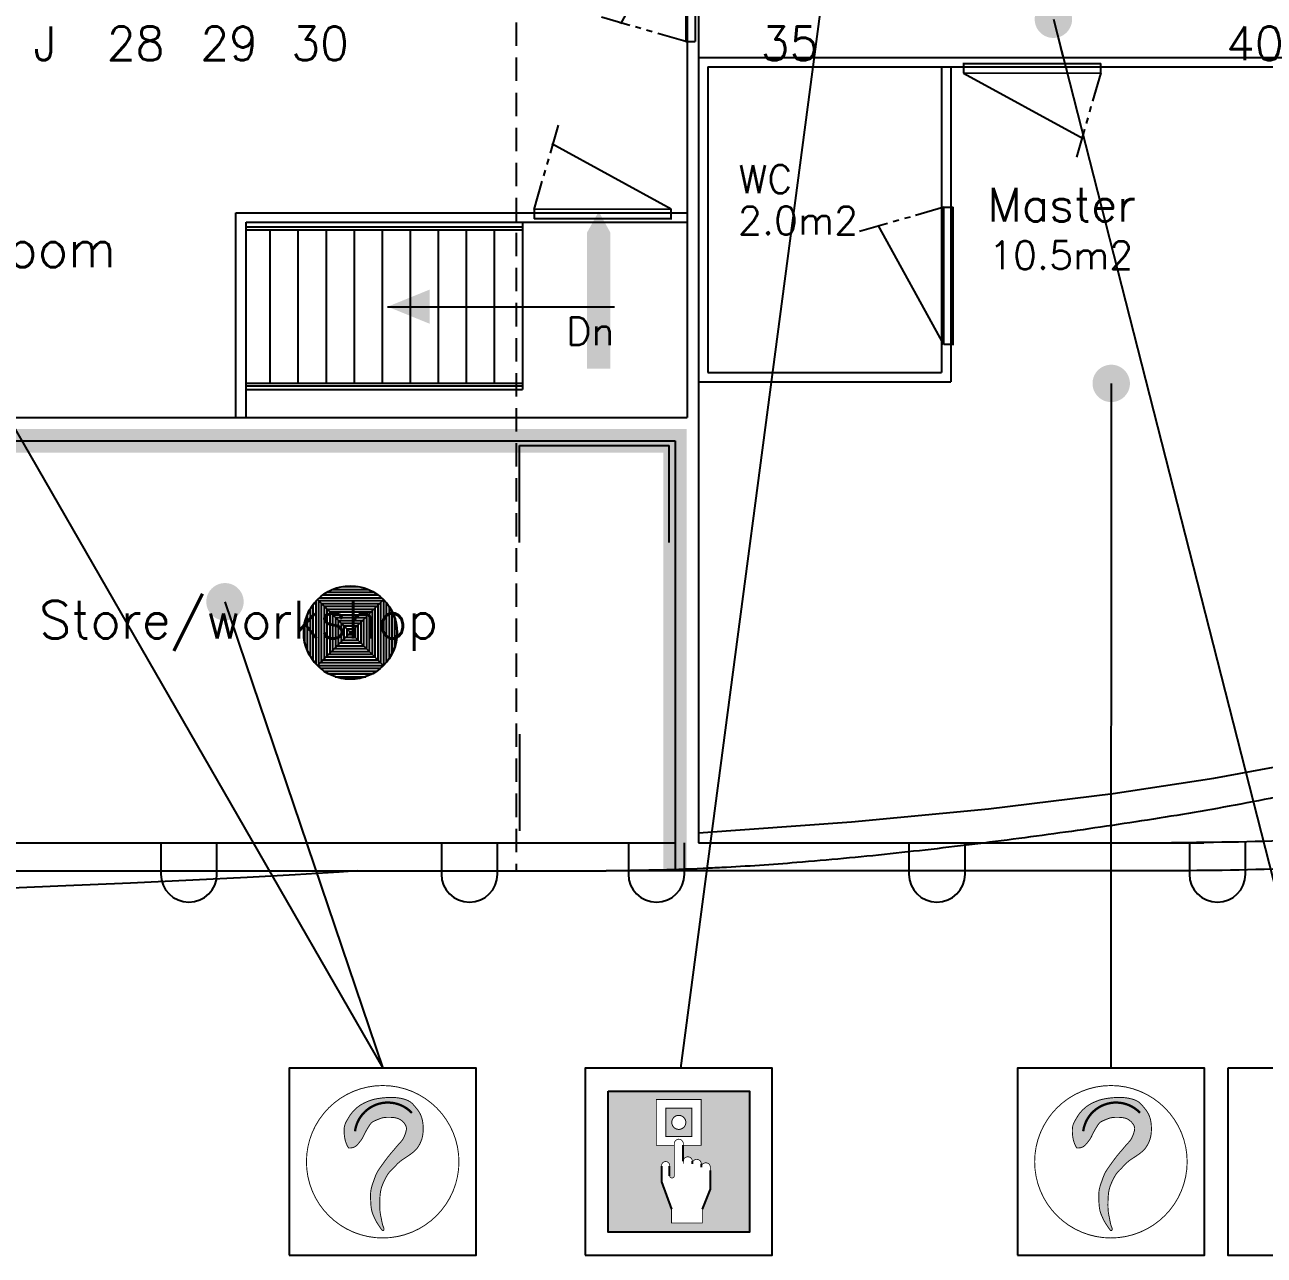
# Model space of a CAD drawing. Header units: millimetres. Extents: x 1084702 to 1166801, y 36632 to 124519.
# Drawn here: x 1110765 to 1117393, y 55271 to 61854 of the extents above; entities that cross this region are included whole.
import ezdxf

# ---------------------------------------------------------------- set-up
doc = ezdxf.new("R2010")
doc.units = ezdxf.units.MM
doc.header["$LTSCALE"] = 250
doc.linetypes.add('DASHED', pattern=[0.75, 0.5, -0.25])
doc.linetypes.add('PHANTOM2', pattern=[1.25, 0.625, -0.125, 0.125, -0.125, 0.125, -0.125])
doc.layers.get('0').update_dxf_attribs({"color": 255})
for name, color, linetype in [('%posline', 240, 'Continuous'), ('%symbol', 1, 'Continuous'), ('SAFECO1', 10, 'Continuous'), ('SAFECO2', 50, 'Continuous'), ('SAFECO3', 80, 'Continuous'), ('SAFECO7', 255, 'Continuous')]:
    doc.layers.add(name, color=color, linetype=linetype)
doc.styles.add('18', font='romans', dxfattribs={"height": 180})
doc.styles.add('ROMANS', font='ROMANS.shx', dxfattribs={"height": 100})
doc.dimstyles.new('dott', dxfattribs={"dimscale": 100, "dimtxt": 150, "dimasz": 0.01, "dimexe": 0.5, "dimexo": 1, "dimgap": 1, "dimtad": 1, "dimdsep": 46, "dimtxsty": 'ROMANS', "dimcen": 1.5, "dimclrd": 1, "dimclre": 1, "dimclrt": 2, "dimazin": 2, "dimtfac": 1, "dimtmove": 2, "dimatfit": 3, "dimldrblk": 'DOT', "dimfxl": 1, "dimtvp": 100, "dimtolj": 1, "dimarcsym": 0})
pattern_1 = [(90, (-22923.392, -82019.804), (-18.095804, 1e-15), [])]

# ---------------------------------------------------------------- blocks, each defined once
blk = doc.blocks.new('A$C64097268')
at = {"color": 210, "style": '18'}
blk.add_text('J', height=180, dxfattribs=at).set_placement((18419.2, -464.2))
at = {"style": '18'}
for s, p in [('28', (18810.9, -464.2)), ('29', (19310.9, -464.2)), ('30', (19797.2, -464.2)), ('35', (22307.8, -464.2)), ('40', (24795.8, -464.2))]:
    blk.add_text(s, height=180, dxfattribs=at).set_placement(p)
blk = doc.blocks.new('A.2.40_SYMB')
at = {"layer": 'SAFECO1'}
h = blk.add_hatch(color=256, dxfattribs=at)
h.paths.add_polyline_path([(453, 1053), (-453, 1053), (-453, 147), (453, 147)])
h.paths.add_polyline_path([(-143.7, 999.8), (143.7, 999.8), (143.7, 705.7), (28.9, 705.6), (28.9, 603, -1), (86.6, 603), (86.6, 586.2, -1), (144.4, 586.2), (144.4, 564.5, -1), (202.1, 564.5), (202.1, 423.7), (150.9, 296.2), (150.9, 207.2), (-46.9, 207.2), (-46.9, 296.2), (-110.1, 471.6), (-110.1, 572.7, -1.129147), (-59, 572.7), (-58.8, 508.1, 0.839168), (-28.9, 508.1), (-28.9, 705.6), (-143.7, 705.7)], flags=16)
h.paths.add_polyline_path([(-82.8, 944.1), (82.8, 944.1), (82.8, 761.5), (-82.8, 761.5)], flags=0)
h.paths.add_polyline_path([(0, 897.8, -1), (0, 807.8, -1)], flags=0)
at = {"layer": 'SAFECO7'}
for p, q in [((28.9, 603), (28.9, 705.6)), ((-110.1, 572.7), (-110.1, 471.6)), ((-59, 510.6), (-59, 572.7)), ((86.6, 603), (86.6, 586.2)), ((144.4, 586.2), (144.4, 564.5)), ((202.1, 544.1), (202.1, 423.7)), ((-110.1, 471.6), (-46.9, 296.2)), ((202.1, 423.7), (150.9, 296.2))]:
    blk.add_line(p, q, dxfattribs=at)
at = {"layer": 'SAFECO7', "lineweight": -3}
blk.add_lwpolyline([(-600, 0), (600, 0), (600, 1200), (-600, 1200)], close=True, dxfattribs=at)
at = {"layer": 'SAFECO7'}
blk.add_lwpolyline([(-453.4, 1053.2), (453, 1053.2), (453, 147), (-453.4, 147)], close=True, dxfattribs=at)
for points, const_width in [([(28.9, 588.6), (28.9, 705.6), (143.7, 705.7), (143.7, 999.8), (-143.7, 999.8), (-143.7, 705.7), (-28.9, 705.6), (-28.9, 508.1, -0.839168), (-58.8, 508.1), (-59, 572.7, 1.129147), (-110.1, 572.7), (-110.1, 471.6), (-46.9, 296.2), (-46.9, 207.2), (150.9, 207.2), (150.9, 296.2), (202.1, 423.7), (202.1, 564.5, 1), (144.4, 564.5), (144.4, 586.2, 1), (86.6, 586.2), (86.6, 603, 1), (28.9, 603)], 4.76), ([(-28.9, 705.6), (-28.9, 715.2, -1.026159), (28.9, 715.2), (28.9, 705.6), (143.7, 705.7), (143.7, 999.8), (-143.7, 999.8), (-143.7, 705.7)], 4.76), ([(0, 897.8, 1), (0, 807.8, 1), (0, 897.8, 1)], 6.26)]:
    blk.add_lwpolyline(points, format="xyb", dxfattribs=dict(at, const_width=const_width))
at = {"layer": 'SAFECO7', "const_width": 6.26}
blk.add_lwpolyline([(-82.8, 761.5), (82.8, 761.5), (82.8, 944.1), (-82.8, 944.1)], close=True, dxfattribs=at)
blk = doc.blocks.new('S.2.34_SYMB')
at = {"layer": 'SAFECO1'}
h = blk.add_hatch(color=256, dxfattribs=at)
h.dxf.hatch_style = 1
edge = h.paths.add_edge_path()
edge.add_arc((45, 1030.5), 91.2, 38.48695, 90)
edge.add_line((45, 1121.7), (0, 1121.7))
edge.add_line((0, 1121.7), (0, 78.3))
edge.add_line((0, 78.3), (45, 78.3))
edge.add_arc((45, 169.5), 91.2, 270, 321.51305)
edge.add_arc((-586.5, 600), 855.3, 325.2704, 394.7296)
at = {"layer": 'SAFECO7'}
blk.add_lwpolyline([(-600, 1200), (-600, 0), (600, 0), (600, 1200)], close=True, dxfattribs=at)
at = {"layer": 'SAFECO7', "const_width": 6}
for points in [[(-237.1, 1121.7), (-237.1, 671.1), (0, 671.1)], [(0, 528.9), (-237.1, 528.9), (-237.1, 78.3)]]:
    blk.add_lwpolyline(points, dxfattribs=at)
blk.add_lwpolyline([(116.4, 1087.3, 0.228631), (45, 1121.7), (0, 1121.7), (0, 78.3), (45, 78.3, 0.228631), (116.4, 112.7, 0.312706), (116.4, 1087.3)], format="xyb", dxfattribs=at)
blk = doc.blocks.new('A.2.41_SYMB')
at = {"layer": 'SAFECO1'}
h = blk.add_hatch(color=256, dxfattribs=at)
h.dxf.hatch_style = 1
h.paths.add_polyline_path([(-219.6, 688.8), (-226.5, 701.1), (-232, 712.9), (-236.4, 724.4), (-239.8, 735.5), (-242.4, 746.1), (-244.2, 756.3), (-245.5, 766), (-246.4, 775.2), (-247, 783.9), (-247.4, 792.1), (-247.5, 799.9), (-247.3, 807.2), (-246.9, 814.1), (-246.2, 820.7), (-245.1, 826.9), (-243.8, 832.8), (-242.1, 838.4), (-240.2, 843.8), (-238, 848.9), (-235.7, 853.9), (-233.1, 858.8), (-230.4, 863.6), (-227.6, 868.4), (-224.8, 873.2), (-221.9, 878.1), (-219, 883), (-216, 887.9), (-212.9, 892.8), (-209.7, 897.7), (-206.4, 902.6), (-202.9, 907.4), (-199.3, 912.1), (-195.6, 916.8), (-191.7, 921.4), (-187.7, 925.8), (-183.6, 930.1), (-179.4, 934.3), (-175.2, 938.3), (-171, 942.2), (-166.9, 945.8), (-162.7, 949.3), (-158.7, 952.6), (-154.6, 955.7), (-150.4, 958.7), (-146.2, 961.6), (-141.9, 964.4), (-137.5, 967.1), (-132.8, 969.7), (-128, 972.4), (-123.1, 974.9), (-118, 977.5), (-112.8, 980), (-107.5, 982.4), (-102.2, 984.7), (-97, 986.9), (-91.8, 989), (-86.6, 991), (-81.5, 992.9), (-76.3, 994.8), (-71.1, 996.5), (-65.6, 998.1), (-60, 999.6), (-54, 1001.1), (-47.6, 1002.5), (-40.9, 1003.9), (-33.8, 1005.1), (-26.3, 1006.4), (-18.7, 1007.5), (-10.9, 1008.5), (-3, 1009.5), (4.9, 1010.3), (12.8, 1011.1), (20.5, 1011.7), (28.2, 1012.2), (35.7, 1012.6), (43.1, 1012.9), (50.5, 1013), (57.7, 1013), (64.9, 1012.9), (71.9, 1012.6), (78.9, 1012.2), (85.8, 1011.6), (92.6, 1010.9), (99.4, 1010.1), (106.1, 1009), (112.8, 1007.8), (119.5, 1006.5), (126.2, 1005), (132.8, 1003.3), (139.4, 1001.4), (146, 999.3), (152.3, 997), (158.5, 994.5), (164.5, 991.7), (170.2, 988.7), (175.5, 985.4), (180.5, 981.8), (185.1, 978), (189.4, 974), (193.4, 970), (197.2, 966), (200.6, 962.1), (203.8, 958.3), (206.8, 954.7), (209.6, 951.4), (212.2, 948.3), (214.7, 945.3), (217.1, 942.4), (219.5, 939.5), (221.8, 936.5), (224.2, 933.3), (226.7, 929.9), (229.3, 926.2), (231.9, 922.2), (234.6, 917.9), (237.3, 913.3), (240, 908.5), (242.5, 903.4), (245, 898.1), (247.2, 892.5), (249.3, 886.8), (251.2, 880.9), (252.9, 874.7), (254.4, 868.4), (255.7, 861.9), (256.8, 855.1), (257.8, 848.2), (258.6, 841.1), (259.2, 833.7), (259.6, 826.3), (259.9, 818.7), (260, 811.2), (259.9, 803.7), (259.6, 796.4), (259.2, 789.2), (258.6, 782.3), (257.8, 775.6), (256.8, 769.3), (255.7, 763.2), (254.4, 757.2), (252.9, 751.4), (251.2, 745.7), (249.3, 740.1), (247.2, 734.5), (245, 728.8), (242.5, 723.2), (239.9, 717.6), (237.1, 712.2), (234.2, 706.9), (231.3, 701.7), (228.3, 696.8), (225.2, 692.2), (222, 687.9), (218.9, 683.8), (215.6, 679.9), (212.1, 676.2), (208.5, 672.6), (204.7, 669.1), (200.7, 665.5), (196.4, 661.9), (191.7, 658.1), (186.8, 654.3), (181.7, 650.4), (176.3, 646.5), (170.8, 642.6), (165.2, 638.6), (159.5, 634.8), (153.7, 630.9), (148, 627.2), (142.3, 623.5), (136.6, 619.8), (131, 616), (125.4, 612.2), (119.9, 608.3), (114.5, 604.2), (109.3, 600), (104.2, 595.5), (99.2, 590.9), (94.4, 586.1), (89.7, 581.3), (85, 576.4), (80.5, 571.6), (76, 566.9), (71.6, 562.3), (67.3, 557.9), (63, 553.7), (58.8, 549.6), (54.7, 545.5), (50.8, 541.4), (47, 537.4), (43.3, 533.2), (39.7, 528.9), (36.4, 524.5), (33.2, 519.9), (30.1, 515.2), (27.2, 510.3), (24.3, 505.5), (21.6, 500.5), (19, 495.6), (16.4, 490.6), (13.9, 485.7), (11.5, 480.8), (9.1, 475.9), (6.8, 471), (4.6, 466.1), (2.4, 461.1), (0.3, 456.1), (-1.6, 451.1), (-3.6, 446), (-5.4, 440.9), (-7.1, 435.6), (-8.7, 430.2), (-10.2, 424.6), (-11.6, 418.8), (-12.8, 412.9), (-13.9, 406.7), (-14.9, 400.2), (-15.7, 393.6), (-16.4, 386.6), (-17, 379.5), (-17.5, 372.1), (-17.9, 364.5), (-18.2, 356.7), (-18.5, 348.8), (-18.7, 340.7), (-18.8, 332.5), (-18.9, 324.2), (-18.8, 316), (-18.6, 307.9), (-18.3, 299.9), (-17.9, 292.2), (-17.3, 284.8), (-16.5, 277.7), (-15.6, 271), (-14.6, 264.5), (-13.5, 258.3), (-12.3, 252.3), (-11.1, 246.4), (-9.9, 240.6), (-8.7, 234.8), (-7.6, 229.1), (-6.5, 223.4), (-5.4, 217.8), (-4.4, 212.4), (-3.3, 207.2), (-2.2, 202.2), (-1, 197.5), (0.2, 193.2), (1.5, 189.2), (2.8, 185.7), (4.1, 182.4), (5.4, 179.4), (6.5, 176.7), (7.4, 174.2), (8.1, 171.8), (8.5, 169.6), (8.5, 167.5), (8.3, 165.4), (7.8, 163.6), (7, 162), (6.1, 160.6), (5.1, 159.5), (3.9, 158.7), (2.6, 158.3), (1.4, 158.2), (0.1, 158.6), (-1.3, 159.2), (-2.6, 160.2), (-4, 161.5), (-5.5, 162.9), (-6.9, 164.6), (-8.4, 166.5), (-9.9, 168.5), (-11.4, 170.7), (-13, 173), (-14.7, 175.4), (-16.4, 177.9), (-18.1, 180.6), (-20, 183.3), (-21.9, 186.1), (-23.9, 189), (-25.9, 192), (-28, 195.1), (-30.2, 198.3), (-32.4, 201.6), (-34.5, 204.9), (-36.6, 208.3), (-38.7, 211.9), (-40.8, 215.5), (-42.8, 219.1), (-44.7, 222.9), (-46.6, 226.7), (-48.5, 230.6), (-50.4, 234.5), (-52.2, 238.5), (-54.1, 242.5), (-55.9, 246.5), (-57.7, 250.6), (-59.5, 254.7), (-61.3, 258.9), (-63, 263.2), (-64.6, 267.5), (-66.1, 272), (-67.5, 276.5), (-68.9, 281.2), (-70.1, 285.9), (-71.2, 290.9), (-72.2, 296), (-73.1, 301.4), (-73.9, 306.9), (-74.6, 312.7), (-75.2, 318.8), (-75.7, 325.1), (-76.2, 331.6), (-76.6, 338.3), (-76.9, 345), (-77.2, 351.7), (-77.4, 358.2), (-77.5, 364.5), (-77.7, 370.5), (-77.8, 376.2), (-77.8, 381.6), (-77.8, 386.7), (-77.7, 391.6), (-77.6, 396.3), (-77.3, 400.9), (-76.9, 405.5), (-76.4, 410.1), (-75.8, 414.7), (-75, 419.4), (-74.1, 424.1), (-73.1, 428.8), (-71.9, 433.6), (-70.7, 438.4), (-69.3, 443.2), (-67.9, 448), (-66.3, 452.9), (-64.7, 457.7), (-63, 462.6), (-61.3, 467.5), (-59.5, 472.4), (-57.7, 477.4), (-55.9, 482.4), (-54.1, 487.6), (-52.2, 492.8), (-50.3, 498.1), (-48.4, 503.4), (-46.3, 508.9), (-44, 514.4), (-41.6, 520), (-38.9, 525.7), (-36, 531.4), (-32.7, 537.1), (-29.2, 542.9), (-25.5, 548.7), (-21.7, 554.4), (-17.9, 560), (-14, 565.4), (-10.2, 570.7), (-6.6, 575.8), (-3.1, 580.6), (0.2, 585.2), (3.4, 589.7), (6.5, 594), (9.6, 598.2), (12.6, 602.5), (15.7, 606.7), (18.9, 611), (22.2, 615.4), (25.5, 619.9), (29, 624.5), (32.6, 629.2), (36.2, 633.8), (39.9, 638.5), (43.6, 643.2), (47.4, 647.8), (51.2, 652.3), (55, 656.8), (58.8, 661.3), (62.5, 665.6), (66.2, 669.8), (69.8, 673.9), (73.2, 677.9), (76.5, 681.8), (79.6, 685.5), (82.7, 689.1), (85.6, 692.6), (88.4, 696.1), (91.3, 699.5), (94.1, 702.8), (97.1, 706.2), (100.1, 709.7), (103.3, 713.1), (106.5, 716.7), (109.9, 720.3), (113.2, 723.9), (116.5, 727.6), (119.6, 731.4), (122.7, 735.2), (125.6, 739.1), (128.2, 743), (130.6, 747), (132.9, 751), (134.9, 755), (136.8, 759), (138.6, 763), (140.3, 767), (141.8, 770.9), (143.2, 774.8), (144.6, 778.6), (145.9, 782.3), (147, 786), (148.1, 789.5), (149.1, 792.9), (149.9, 796.2), (150.7, 799.4), (151.3, 802.4), (151.8, 805.4), (152.2, 808.2), (152.4, 810.9), (152.5, 813.6), (152.4, 816.2), (152.1, 818.8), (151.6, 821.5), (150.9, 824.1), (150.1, 826.8), (149, 829.5), (147.8, 832.2), (146.4, 834.9), (144.9, 837.6), (143.3, 840.3), (141.5, 842.9), (139.6, 845.5), (137.6, 848.1), (135.5, 850.7), (133.2, 853.2), (130.9, 855.7), (128.4, 858.1), (125.8, 860.5), (123.1, 862.8), (120.3, 865.1), (117.3, 867.3), (114.3, 869.4), (111.1, 871.4), (107.7, 873.3), (104.2, 875.1), (100.6, 876.7), (96.7, 878.1), (92.7, 879.4), (88.6, 880.6), (84.2, 881.5), (79.7, 882.4), (75, 883.1), (70.2, 883.7), (65.2, 884.2), (60, 884.6), (54.6, 884.9), (49.1, 885.1), (43.6, 885.2), (38.1, 885.3), (32.7, 885.2), (27.5, 885.1), (22.4, 884.9), (17.7, 884.6), (13.2, 884.2), (9.1, 883.7), (5.2, 883.1), (1.4, 882.4), (-2.2, 881.6), (-5.8, 880.7), (-9.4, 879.6), (-13, 878.4), (-16.7, 877.1), (-20.5, 875.7), (-24.4, 874.1), (-28.4, 872.5), (-32.3, 870.9), (-36.2, 869.2), (-40.1, 867.5), (-43.9, 865.9), (-47.7, 864.3), (-51.4, 862.7), (-54.9, 861.1), (-58.4, 859.4), (-61.8, 857.5), (-65, 855.5), (-68.2, 853.2), (-71.2, 850.6), (-74.2, 847.6), (-77, 844.4), (-79.8, 840.9), (-82.5, 837.2), (-85.1, 833.2), (-87.7, 829.1), (-90.4, 824.9), (-93, 820.5), (-95.6, 816.2), (-98.3, 811.7), (-101, 807.2), (-103.6, 802.7), (-106.3, 798.1), (-108.9, 793.5), (-111.4, 788.8), (-113.8, 784.1), (-116.2, 779.4), (-118.5, 774.7), (-120.8, 770), (-123, 765.3), (-125.3, 760.8), (-127.5, 756.4), (-129.8, 752.1), (-132.2, 747.9), (-134.7, 744), (-137.2, 740.3), (-139.8, 736.7), (-142.5, 733.2), (-145.1, 729.8), (-147.9, 726.4), (-150.6, 723.1), (-153.4, 719.8), (-156.1, 716.4), (-159, 713.1), (-161.9, 709.8), (-164.9, 706.6), (-168.2, 703.6), (-171.7, 700.7), (-175.5, 698.1), (-179.6, 695.7), (-184.1, 693.6), (-188.9, 691.9), (-193.9, 690.4), (-199.1, 689.3), (-204.3, 688.6), (-209.5, 688.3), (-214.6, 688.3)])
at = {"layer": 'SAFECO7', "lineweight": -3}
blk.add_lwpolyline([(-600, 0), (600, 0), (600, 1200), (-600, 1200)], close=True, dxfattribs=at)
at = {"layer": 'SAFECO7'}
for points, const_width in [([(0, 1089.3, 1), (0, 110.7, 1), (0, 1089.3, 1)], 6), ([(-177.8, 795.9, -0.606738), (-177.8, 795.9, -0.629433), (187.2, 913.9, -0.299862)], 15)]:
    blk.add_lwpolyline(points, format="xyb", dxfattribs=dict(at, const_width=const_width))
at = {"layer": 'SAFECO7', "const_width": 6}
blk.add_lwpolyline([(-219.6, 688.8), (-226.5, 701.1), (-232, 712.9), (-236.4, 724.4), (-239.8, 735.5), (-242.4, 746.1), (-244.2, 756.3), (-245.5, 766), (-246.4, 775.2), (-247, 783.9), (-247.4, 792.1), (-247.5, 799.9), (-247.3, 807.2), (-246.9, 814.1), (-246.2, 820.7), (-245.1, 826.9), (-243.8, 832.8), (-242.1, 838.4), (-240.2, 843.8), (-238, 848.9), (-235.7, 853.9), (-233.1, 858.8), (-230.4, 863.6), (-227.6, 868.4), (-224.8, 873.2), (-221.9, 878.1), (-219, 883), (-216, 887.9), (-212.9, 892.8), (-209.7, 897.7), (-206.4, 902.6), (-202.9, 907.4), (-199.3, 912.1), (-195.6, 916.8), (-191.7, 921.4), (-187.7, 925.8), (-183.6, 930.1), (-179.4, 934.3), (-175.2, 938.3), (-171, 942.2), (-166.9, 945.8), (-162.7, 949.3), (-158.7, 952.6), (-154.6, 955.7), (-150.4, 958.7), (-146.2, 961.6), (-141.9, 964.4), (-137.5, 967.1), (-132.8, 969.7), (-128, 972.4), (-123.1, 974.9), (-118, 977.5), (-112.8, 980), (-107.5, 982.4), (-102.2, 984.7), (-97, 986.9), (-91.8, 989), (-86.6, 991), (-81.5, 992.9), (-76.3, 994.8), (-71.1, 996.5), (-65.6, 998.1), (-60, 999.6), (-54, 1001.1), (-47.6, 1002.5), (-40.9, 1003.9), (-33.8, 1005.1), (-26.3, 1006.4), (-18.7, 1007.5), (-10.9, 1008.5), (-3, 1009.5), (4.9, 1010.3), (12.8, 1011.1), (20.5, 1011.7), (28.2, 1012.2), (35.7, 1012.6), (43.1, 1012.9), (50.5, 1013), (57.7, 1013), (64.9, 1012.9), (71.9, 1012.6), (78.9, 1012.2), (85.8, 1011.6), (92.6, 1010.9), (99.4, 1010.1), (106.1, 1009), (112.8, 1007.8), (119.5, 1006.5), (126.2, 1005), (132.8, 1003.3), (139.4, 1001.4), (146, 999.3), (152.3, 997), (158.5, 994.5), (164.5, 991.7), (170.2, 988.7), (175.5, 985.4), (180.5, 981.8), (185.1, 978), (189.4, 974), (193.4, 970), (197.2, 966), (200.6, 962.1), (203.8, 958.3), (206.8, 954.7), (209.6, 951.4), (212.2, 948.3), (214.7, 945.3), (217.1, 942.4), (219.5, 939.5), (221.8, 936.5), (224.2, 933.3), (226.7, 929.9), (229.3, 926.2), (231.9, 922.2), (234.6, 917.9), (237.3, 913.3), (240, 908.5), (242.5, 903.4), (245, 898.1), (247.2, 892.5), (249.3, 886.8), (251.2, 880.9), (252.9, 874.7), (254.4, 868.4), (255.7, 861.9), (256.8, 855.1), (257.8, 848.2), (258.6, 841.1), (259.2, 833.7), (259.6, 826.3), (259.9, 818.7), (260, 811.2), (259.9, 803.7), (259.6, 796.4), (259.2, 789.2), (258.6, 782.3), (257.8, 775.6), (256.8, 769.3), (255.7, 763.2), (254.4, 757.2), (252.9, 751.4), (251.2, 745.7), (249.3, 740.1), (247.2, 734.5), (245, 728.8), (242.5, 723.2), (239.9, 717.6), (237.1, 712.2), (234.2, 706.9), (231.3, 701.7), (228.3, 696.8), (225.2, 692.2), (222, 687.9), (218.9, 683.8), (215.6, 679.9), (212.1, 676.2), (208.5, 672.6), (204.7, 669.1), (200.7, 665.5), (196.4, 661.9), (191.7, 658.1), (186.8, 654.3), (181.7, 650.4), (176.3, 646.5), (170.8, 642.6), (165.2, 638.6), (159.5, 634.8), (153.7, 630.9), (148, 627.2), (142.3, 623.5), (136.6, 619.8), (131, 616), (125.4, 612.2), (119.9, 608.3), (114.5, 604.2), (109.3, 600), (104.2, 595.5), (99.2, 590.9), (94.4, 586.1), (89.7, 581.3), (85, 576.4), (80.5, 571.6), (76, 566.9), (71.6, 562.3), (67.3, 557.9), (63, 553.7), (58.8, 549.6), (54.7, 545.5), (50.8, 541.4), (47, 537.4), (43.3, 533.2), (39.7, 528.9), (36.4, 524.5), (33.2, 519.9), (30.1, 515.2), (27.2, 510.3), (24.3, 505.5), (21.6, 500.5), (19, 495.6), (16.4, 490.6), (13.9, 485.7), (11.5, 480.8), (9.1, 475.9), (6.8, 471), (4.6, 466.1), (2.4, 461.1), (0.3, 456.1), (-1.6, 451.1), (-3.6, 446), (-5.4, 440.9), (-7.1, 435.6), (-8.7, 430.2), (-10.2, 424.6), (-11.6, 418.8), (-12.8, 412.9), (-13.9, 406.7), (-14.9, 400.2), (-15.7, 393.6), (-16.4, 386.6), (-17, 379.5), (-17.5, 372.1), (-17.9, 364.5), (-18.2, 356.7), (-18.5, 348.8), (-18.7, 340.7), (-18.8, 332.5), (-18.9, 324.2), (-18.8, 316), (-18.6, 307.9), (-18.3, 299.9), (-17.9, 292.2), (-17.3, 284.8), (-16.5, 277.7), (-15.6, 271), (-14.6, 264.5), (-13.5, 258.3), (-12.3, 252.3), (-11.1, 246.4), (-9.9, 240.6), (-8.7, 234.8), (-7.6, 229.1), (-6.5, 223.4), (-5.4, 217.8), (-4.4, 212.4), (-3.3, 207.2), (-2.2, 202.2), (-1, 197.5), (0.2, 193.2), (1.5, 189.2), (2.8, 185.7), (4.1, 182.4), (5.4, 179.4), (6.5, 176.7), (7.4, 174.2), (8.1, 171.8), (8.5, 169.6), (8.5, 167.5), (8.3, 165.4), (7.8, 163.6), (7, 162), (6.1, 160.6), (5.1, 159.5), (3.9, 158.7), (2.6, 158.3), (1.4, 158.2), (0.1, 158.6), (-1.3, 159.2), (-2.6, 160.2), (-4, 161.5), (-5.5, 162.9), (-6.9, 164.6), (-8.4, 166.5), (-9.9, 168.5), (-11.4, 170.7), (-13, 173), (-14.7, 175.4), (-16.4, 177.9), (-18.1, 180.6), (-20, 183.3), (-21.9, 186.1), (-23.9, 189), (-25.9, 192), (-28, 195.1), (-30.2, 198.3), (-32.4, 201.6), (-34.5, 204.9), (-36.6, 208.3), (-38.7, 211.9), (-40.8, 215.5), (-42.8, 219.1), (-44.7, 222.9), (-46.6, 226.7), (-48.5, 230.6), (-50.4, 234.5), (-52.2, 238.5), (-54.1, 242.5), (-55.9, 246.5), (-57.7, 250.6), (-59.5, 254.7), (-61.3, 258.9), (-63, 263.2), (-64.6, 267.5), (-66.1, 272), (-67.5, 276.5), (-68.9, 281.2), (-70.1, 285.9), (-71.2, 290.9), (-72.2, 296), (-73.1, 301.4), (-73.9, 306.9), (-74.6, 312.7), (-75.2, 318.8), (-75.7, 325.1), (-76.2, 331.6), (-76.6, 338.3), (-76.9, 345), (-77.2, 351.7), (-77.4, 358.2), (-77.5, 364.5), (-77.7, 370.5), (-77.8, 376.2), (-77.8, 381.6), (-77.8, 386.7), (-77.7, 391.6), (-77.6, 396.3), (-77.3, 400.9), (-76.9, 405.5), (-76.4, 410.1), (-75.8, 414.7), (-75, 419.4), (-74.1, 424.1), (-73.1, 428.8), (-71.9, 433.6), (-70.7, 438.4), (-69.3, 443.2), (-67.9, 448), (-66.3, 452.9), (-64.7, 457.7), (-63, 462.6), (-61.3, 467.5), (-59.5, 472.4), (-57.7, 477.4), (-55.9, 482.4), (-54.1, 487.6), (-52.2, 492.8), (-50.3, 498.1), (-48.4, 503.4), (-46.3, 508.9), (-44, 514.4), (-41.6, 520), (-38.9, 525.7), (-36, 531.4), (-32.7, 537.1), (-29.2, 542.9), (-25.5, 548.7), (-21.7, 554.4), (-17.9, 560), (-14, 565.4), (-10.2, 570.7), (-6.6, 575.8), (-3.1, 580.6), (0.2, 585.2), (3.4, 589.7), (6.5, 594), (9.6, 598.2), (12.6, 602.5), (15.7, 606.7), (18.9, 611), (22.2, 615.4), (25.5, 619.9), (29, 624.5), (32.6, 629.2), (36.2, 633.8), (39.9, 638.5), (43.6, 643.2), (47.4, 647.8), (51.2, 652.3), (55, 656.8), (58.8, 661.3), (62.5, 665.6), (66.2, 669.8), (69.8, 673.9), (73.2, 677.9), (76.5, 681.8), (79.6, 685.5), (82.7, 689.1), (85.6, 692.6), (88.4, 696.1), (91.3, 699.5), (94.1, 702.8), (97.1, 706.2), (100.1, 709.7), (103.3, 713.1), (106.5, 716.7), (109.9, 720.3), (113.2, 723.9), (116.5, 727.6), (119.6, 731.4), (122.7, 735.2), (125.6, 739.1), (128.2, 743), (130.6, 747), (132.9, 751), (134.9, 755), (136.8, 759), (138.6, 763), (140.3, 767), (141.8, 770.9), (143.2, 774.8), (144.6, 778.6), (145.9, 782.3), (147, 786), (148.1, 789.5), (149.1, 792.9), (149.9, 796.2), (150.7, 799.4), (151.3, 802.4), (151.8, 805.4), (152.2, 808.2), (152.4, 810.9), (152.5, 813.6), (152.4, 816.2), (152.1, 818.8), (151.6, 821.5), (150.9, 824.1), (150.1, 826.8), (149, 829.5), (147.8, 832.2), (146.4, 834.9), (144.9, 837.6), (143.3, 840.3), (141.5, 842.9), (139.6, 845.5), (137.6, 848.1), (135.5, 850.7), (133.2, 853.2), (130.9, 855.7), (128.4, 858.1), (125.8, 860.5), (123.1, 862.8), (120.3, 865.1), (117.3, 867.3), (114.3, 869.4), (111.1, 871.4), (107.7, 873.3), (104.2, 875.1), (100.6, 876.7), (96.7, 878.1), (92.7, 879.4), (88.6, 880.6), (84.2, 881.5), (79.7, 882.4), (75, 883.1), (70.2, 883.7), (65.2, 884.2), (60, 884.6), (54.6, 884.9), (49.1, 885.1), (43.6, 885.2), (38.1, 885.3), (32.7, 885.2), (27.5, 885.1), (22.4, 884.9), (17.7, 884.6), (13.2, 884.2), (9.1, 883.7), (5.2, 883.1), (1.4, 882.4), (-2.2, 881.6), (-5.8, 880.7), (-9.4, 879.6), (-13, 878.4), (-16.7, 877.1), (-20.5, 875.7), (-24.4, 874.1), (-28.4, 872.5), (-32.3, 870.9), (-36.2, 869.2), (-40.1, 867.5), (-43.9, 865.9), (-47.7, 864.3), (-51.4, 862.7), (-54.9, 861.1), (-58.4, 859.4), (-61.8, 857.5), (-65, 855.5), (-68.2, 853.2), (-71.2, 850.6), (-74.2, 847.6), (-77, 844.4), (-79.8, 840.9), (-82.5, 837.2), (-85.1, 833.2), (-87.7, 829.1), (-90.4, 824.9), (-93, 820.5), (-95.6, 816.2), (-98.3, 811.7), (-101, 807.2), (-103.6, 802.7), (-106.3, 798.1), (-108.9, 793.5), (-111.4, 788.8), (-113.8, 784.1), (-116.2, 779.4), (-118.5, 774.7), (-120.8, 770), (-123, 765.3), (-125.3, 760.8), (-127.5, 756.4), (-129.8, 752.1), (-132.2, 747.9), (-134.7, 744), (-137.2, 740.3), (-139.8, 736.7), (-142.5, 733.2), (-145.1, 729.8), (-147.9, 726.4), (-150.6, 723.1), (-153.4, 719.8), (-156.1, 716.4), (-159, 713.1), (-161.9, 709.8), (-164.9, 706.6), (-168.2, 703.6), (-171.7, 700.7), (-175.5, 698.1), (-179.6, 695.7), (-184.1, 693.6), (-188.9, 691.9), (-193.9, 690.4), (-199.1, 689.3), (-204.3, 688.6), (-209.5, 688.3), (-214.6, 688.3), (-219.6, 688.8)], dxfattribs=at)
blk = doc.blocks.new('S.4.22B_SYMB')
at = {"layer": 'SAFECO2'}
h = blk.add_hatch(dxfattribs=at)
h.set_pattern_fill('_USER', color=256, scale=18.095804, style=0, pattern_type=0)
h.set_pattern_definition([(0, (-22923.392, -82019.804), (0, 18.095804), [])])
h.paths.add_polyline_path([(212, 212, 0.414214), (-212, 212), (0, 0)])
h.paths.add_polyline_path([(212, -212), (0, 0), (-212, -212, 0.414214)])
at = {"layer": 'SAFECO7'}
h = blk.add_hatch(dxfattribs=at)
h.set_pattern_fill('_USER', color=256, scale=18.095804, angle=90, style=0, pattern_type=0)
h.set_pattern_definition(pattern_1)
edge = h.paths.add_edge_path()
edge.add_line((0, 0), (-212, 212))
edge.add_arc((0, 0), 299.9, 135, 225)
edge.add_line((-212, -212), (0, 0))
h = blk.add_hatch(dxfattribs=at)
h.set_pattern_fill('_USER', color=256, scale=18.095804, angle=90, style=0, pattern_type=0)
h.set_pattern_definition(pattern_1)
edge = h.paths.add_edge_path()
edge.add_line((0, 0), (212, -212))
edge.add_arc((0, 0), 299.9, 315, 405)
edge.add_line((212, 212), (0, 0))
for p, q in [((0, 0), (-212, 212)), ((-299.9, 0), (-299.9, 0)), ((0, 0), (-212, -212))]:
    blk.add_line(p, q, dxfattribs=at)
at = {"layer": 'SAFECO7', "const_width": 9.05}
blk.add_lwpolyline([(-299.9, 0, 2.414243), (0, 299.9, 0.414213)], format="xyb", close=True, dxfattribs=at)
for points in [[(212, 212), (0, 0), (-212, -212)], [(212, -212), (0, 0), (-212, 212)]]:
    blk.add_lwpolyline(points, dxfattribs=at)
at = {"layer": 'SAFECO7'}
blk.add_circle((0, 0), 299.9, dxfattribs=at)
for start, end in [(135, 225), (315, 45)]:
    blk.add_arc((0, 0), 299.9, start, end, dxfattribs=at)
blk = doc.blocks.new('A.3.1_SYMB')
at = {"layer": 'SAFECO3'}
blk.add_lwpolyline([(0, 0, 0, 360, 0), (-324, 0, 150, 150, 0), (-1008, 0, 150, 150, 0)], format="xyseb", dxfattribs=at)
blk = doc.blocks.new('_Dot')
at = {"color": 0, "linetype": 'ByBlock', "lineweight": -2}
blk.add_line((-0.5, 0), (-1, 0), dxfattribs=at)
at = {"color": 0, "linetype": 'ByBlock', "const_width": 0.5}
blk.add_lwpolyline([(-0.25, 0, 1), (0.25, 0, 1)], format="xyb", close=True, dxfattribs=at)
blk = doc.blocks.new('Dør')
for p, q in [((160019.6, 148470.3), (159393.2, 148099.2)), ((160019.6, 148470.3), (159645.8, 147839.4)), ((160062.6, 148444.7), (160019.6, 148470.3)), ((160064.5, 148448), (159688.8, 147813.7)), ((159645.8, 147839.4), (159688.8, 147813.7))]:
    blk.add_line(p, q)
at = {"linetype": 'PHANTOM2'}
blk.add_line((159645.8, 147839.4), (159308.5, 148198.1), dxfattribs=at)
blk = doc.blocks.new('1-deck_B4_1')
at = {"linetype": 'DASHED'}
blk.add_line((95629.6, 32519.4), (95629.6, 22919.4), dxfattribs=at)
for p, q in [((96544.6, 28169.4), (96544.6, 25344.4)), ((96604.6, 28169.4), (96604.6, 23069.4)), ((96604.6, 27269.4), (96604.6, 25534.3)), ((96604.6, 27269.4), (101079.6, 27269.4)), ((96654.6, 27219.4), (96654.6, 25584.3)), ((96654.6, 27219.4), (99814.9, 27219.4)), ((97904.6, 27219.4), (97904.6, 25584.3)), ((97954.6, 27219.4), (97954.6, 25534.3)), ((94129.6, 25344.4), (94129.6, 26439.6)), ((94129.6, 26439.6), (96544.6, 26439.6)), ((94185.3, 26389.6), (96544.6, 26389.6)), ((94185.3, 25344.4), (94185.3, 26389.6)), ((95662.7, 26389.6), (95662.7, 25494)), ((94185.3, 26363.6), (95662.7, 26363.6)), ((94185.3, 26348.6), (95662.7, 26348.6)), ((94312.7, 26348.6), (94312.7, 25528.6)), ((94462.7, 26348.6), (94462.7, 25528.6)), ((94612.7, 26348.6), (94612.7, 25528.6)), ((94762.7, 26348.6), (94762.7, 25528.6)), ((94912.7, 26348.6), (94912.7, 25528.6)), ((95062.7, 26348.6), (95062.7, 25528.6)), ((95212.7, 26348.6), (95212.7, 25528.6)), ((95362.7, 26348.6), (95362.7, 25528.6)), ((95512.7, 26348.6), (95512.7, 25528.6)), ((94942.3, 25937.1), (96155.8, 25937.1)), ((96654.6, 25584.3), (97904.6, 25584.3)), ((94185.3, 25528.6), (95662.7, 25528.6)), ((96604.6, 25534.3), (97954.6, 25534.3)), ((94185.3, 25513.6), (95662.7, 25513.6)), ((94185.3, 25494), (95662.7, 25494)), ((90279.6, 25344.4), (96544.6, 25344.4)), ((90129.6, 25219.4), (96479.6, 25219.4)), ((95648.2, 24676.3), (95648.2, 25194.5)), ((95648.2, 25194.5), (96448.1, 25194.5)), ((96448.1, 24676.3), (96448.1, 25194.5)), ((96479.6, 25219.4), (96479.6, 22919.4)), ((95648.2, 23651), (95648.2, 23132.8)), ((92459.6, 23069.4), (96479.6, 23069.4)), ((96604.6, 23069.4), (99307.1, 23069.4)), ((90096, 22919.4), (96111.5, 22919.4))]:
    blk.add_line(p, q)
at = {"flags": 128}
for points in [[(99855.7, 22934.8, -0.010678), (99134, 22919.4), (99129.6, 22919.4)], [(104979.6, 25407.8, -0.00763), (104767.5, 25258, -0.018076), (104389.7, 25019.4, -0.008444), (104202.8, 24914.8, -0.005201), (104013.1, 24815.3, -0.00357), (103821.7, 24719.2), (103629.6, 24624.5), (103358.4, 24491.3, -0.004194), (103086, 24360.6, -0.006144), (102811, 24235.5, -0.010054), (102532.1, 24119.4, -0.007077), (102331.7, 24043.9, -0.004117), (102129.6, 23973, -0.011487), (101383.9, 23736.9, -0.008028), (100629.6, 23530.2, -0.00552), (100131.2, 23408, -0.008783), (99629.6, 23300.1, -0.008536), (99130.7, 23210.7, -0.004748), (98629.6, 23134.7, -0.004009), (98130.1, 23067.8, -0.004913), (97629.6, 23009.8, -0.00594), (97130.2, 22963, -0.0074), (96729.6, 22936.1, -0.006248)], [(96729.8, 22936.1, -0.001848), (96629.6, 22931.3, -0.005331), (96370.5, 22922.5, -0.005849), (96111.3, 22919.4)]]:
    blk.add_lwpolyline(points, format="xyb", dxfattribs=at)
for points in [[(104979.6, 23957.2, -0.002097), (104903.3, 23928.6, -0.015054), (104262.1, 23713, -0.011502), (103745.7, 23569.3, -0.010874), (103223.1, 23448.9, -0.01275), (102566.7, 23329.9, -0.009545), (101903.7, 23240, -0.007943), (101237, 23173.3, -0.004737), (100566.9, 23123.3, -0.00555), (99849.3, 23084.7, 0.000001), (99849.3, 23084.7, -0.010678), (99134, 23069.4)], [(93729.6, 23069.4), (93729.6, 22901.6, 1), (94029.6, 22901.6), (94029.6, 23069.4)], [(95229.6, 23069.4), (95229.6, 22901.6, 1), (95529.6, 22901.6), (95529.6, 23069.4)], [(96229.6, 23069.4), (96229.6, 22901.6, 1), (96529.6, 22901.6), (96529.6, 23069.4)], [(97729.6, 23069.4), (97729.6, 22901.6, 1), (98029.6, 22901.6), (98029.6, 23069.4)], [(99229.6, 23069.4), (99229.6, 22901.6, 1), (99529.6, 22901.6), (99529.6, 23069.4)]]:
    blk.add_lwpolyline(points, format="xyb")
for points in [[(98822.2, 23333.3), (99360.4, 23415), (99814.9, 23499)], [(96604.6, 23122.6), (97422.7, 23181.9), (98154.6, 23251.4), (98822.2, 23333.3)], [(94779.1, 22919.4), (94683.6, 22912.7), (94447.7, 22898), (94190.3, 22883.7), (93900.3, 22869.1), (93566.5, 22853.5), (93177.8, 22836.4), (92722.9, 22816.9), (92188, 22794.4)]]:
    blk.add_lwpolyline(points)
blk.add_lwpolyline([(99134, 22919.4), (96111.5, 22919.4)], dxfattribs=at)
blk.add_solid([(95166.1, 25846), (94942.3, 25937.1), (95166.1, 26028.2)])
for p, rotation in [((34600.2, -181228.2), 30.66062659999365), ((307338.9, -34749.5), 120.6606265995874), ((-112857.9, 88394.5), 300.6606265995874)]:
    blk.add_blockref('Dør', p, dxfattribs=dict(rotation=rotation))
at = {"xscale": -1, "rotation": 149.3393734000063}
blk.add_blockref('Dør', (35979.1, 235052.2), dxfattribs=at)
at = {"style": '18'}
for s, height, p in [('WC', 150, (96817.6, 26544.2)), ('Master', 180, (98148.6, 26392.9)), ('2.0m2', 150, (96815.3, 26322.4)), ('Wardrobe/wash room', 200, (90577.1, 26148)), ('10.5m2', 150, (98157.9, 26137.9)), ('Dn', 150, (95896.5, 25731.3)), ('Store/workshop', 200, (93078.4, 24162.8))]:
    blk.add_text(s, height=height, dxfattribs=at).set_placement(p)

msp = doc.modelspace()

# ---------------------------------------------------------------- linework, layer by layer
at = {"layer": 'SAFECO1', "const_width": 125}
msp.add_lwpolyline([(1114242.6, 57328), (1114242.6, 59628), (1107892.6, 59628)], dxfattribs=at)

# ---------------------------------------------------------------- block references
at = {"layer": '%symbol', "xscale": -0.8333333333329453, "yscale": 0.8333333333329453, "zscale": 0.8333333333329453, "rotation": 270}
msp.add_blockref('A.3.1_SYMB', (1113833.9, 60854.4), dxfattribs=at)
at = {"layer": '%symbol', "xscale": 0.8333333333329453, "yscale": 0.8333333333329453, "zscale": 0.8333333333329453}
for name, p in [('S.4.22B_SYMB', (1112506.2, 58602.1)), ('A.2.41_SYMB', (1112678.7, 55271.3)), ('A.2.40_SYMB', (1114262.2, 55271.3)), ('A.2.41_SYMB', (1116572.8, 55271.3)), ('S.2.34_SYMB', (1117697.4, 55271.3))]:
    msp.add_blockref(name, p, dxfattribs=at)
for name, p in [('1-deck_B4_1', (1017763, 34408.6)), ('A$C64097268', (1092392.6, 62128))]:
    msp.add_blockref(name, p)

# ---------------------------------------------------------------- leaders
at = {"layer": '%posline', "linetype": 'ByBlock'}
for points in [[(1115081.8, 62412.3), (1114272.1, 56271.3)], [(1116265.2, 61883.3), (1117697.4, 56271.3)], [(1109959.1, 61000.1), (1112678.7, 56271.3)], [(1116574.5, 59935.2), (1116572.8, 56271.3)], [(1111835.4, 58767.1), (1112678.7, 56271.3)]]:
    msp.add_leader(points, dimstyle='dott', override={"dimasz": 2, "dimgap": 1, "dimtad": 0, "dimclrd": 256}, dxfattribs=at)

doc.saveas('drawing.dxf')
